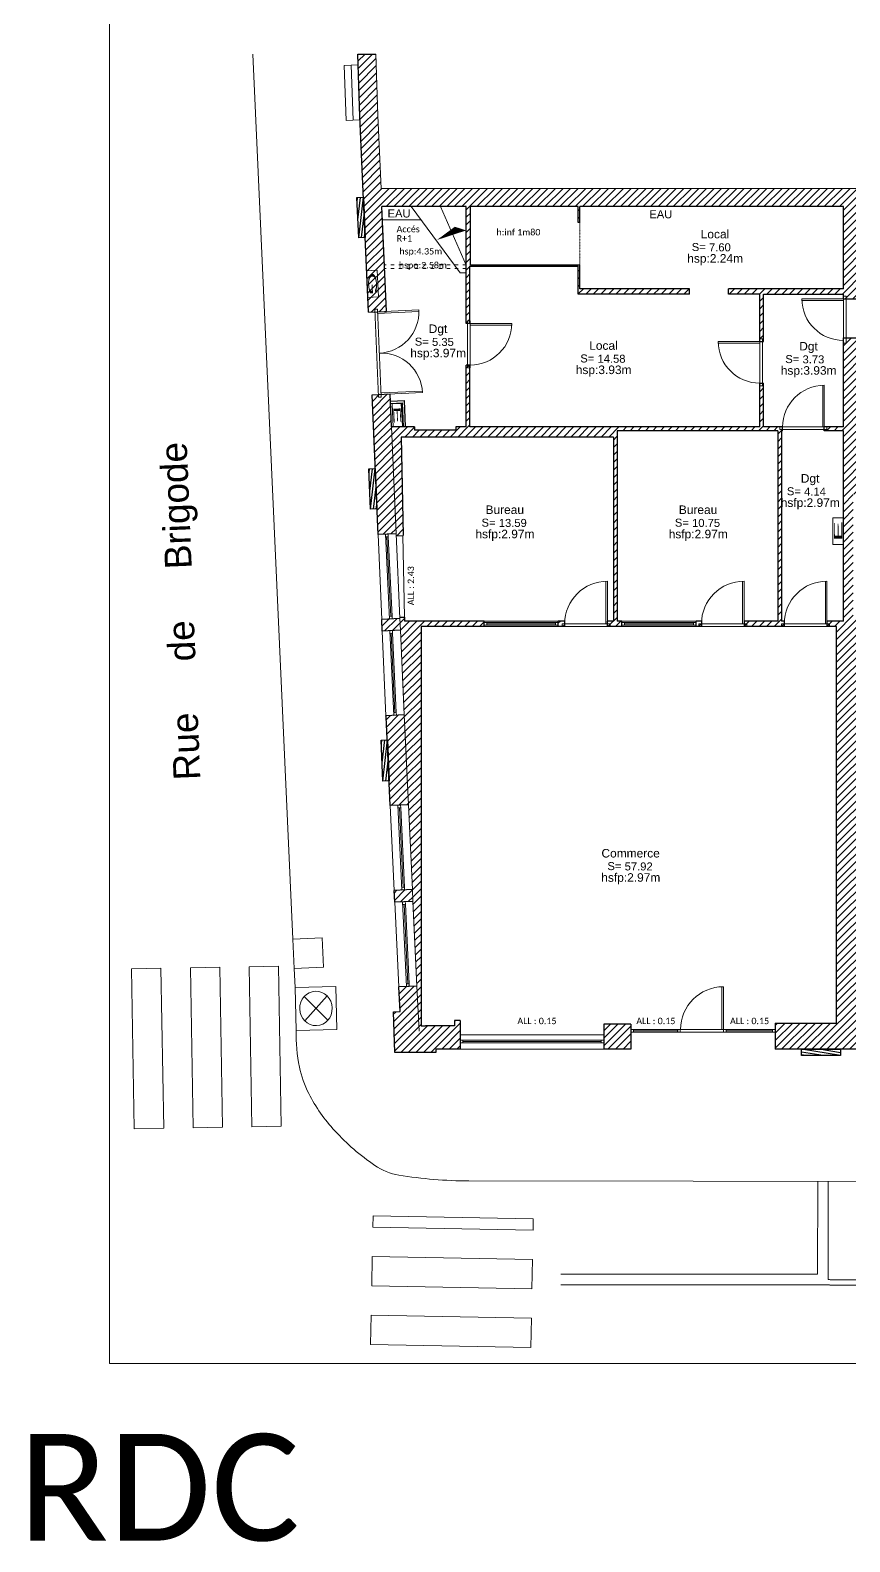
# Model space of a CAD drawing. Header units: millimetres. Extents: x -14819 to 43195, y -10328 to 20814.
# Drawn here: x -77 to 1458, y -328 to 2504 of the extents above; entities that cross this region are included whole.
import ezdxf
from ezdxf.enums import TextEntityAlignment as Align

# ---------------------------------------------------------------- set-up
doc = ezdxf.new("R2010")
doc.units = ezdxf.units.MM
for name, pattern in [('ACAD_ISO03W100', [30, 12, -18]), ('Chemin', [0.5, 0.3, -0.2]), ('Cotation', [0.2, 0.1, -0.1]), ('Feeder', [3, 1, -0.5, 1, -0.5])]:
    doc.linetypes.add(name, pattern=pattern)
doc.layers.add('10 - Hachures', color=7, linetype='Continuous', lineweight=18, true_color=0x646464)
for name, color, linetype, lineweight in [('_cadre100', 7, 'Continuous', 15), ('_Texte', 7, 'Continuous', 15), ('BO_bordure', 7, 'Continuous', 13), ('Escalier', 8, 'Continuous', 18), ('Etiq_Affectation', 7, 'Continuous', 0), ('Etiq_Num_appart', 7, 'Continuous', 0), ('Etiq_Surface', 7, 'Continuous', 0), ('Etiq_Typologie', 7, 'Continuous', 0), ('Etiquette', 7, 'Continuous', 13), ('hauteur inf1.8m', 11, 'Continuous', 0), ('MA_assainissement', 30, 'Continuous', 13), ('ME_electricite', 1, 'Continuous', 13), ('Menuiserie', 250, 'Continuous', 9), ('Menuiserie_cps', 7, 'Continuous', 15), ('MG_gaz', 40, 'Continuous', 13), ('MR_topo', 7, 'Continuous', 5), ('MSH_signalisation-horizontale', 7, 'Continuous', 9), ('Mur_coupe', 7, 'Continuous', 25), ('Mur_projeté', 8, 'ACAD_ISO03W100', 18), ('Mur_vu', 8, 'Continuous', 18), ('MV_voirie', 7, 'Continuous', 13), ('MW_eau', 5, 'Continuous', 13)]:
    doc.layers.add(name, color=color, linetype=linetype, lineweight=lineweight)
for name, color, linetype, lineweight, plot in [('_mur_fantome', 2, 'Continuous', 0, False), ('Etiq_Adresse', 7, 'Continuous', 0, False), ('Etiq_Mesure_ou_non', 7, 'Continuous', 0, False), ('Menuiserie_seuil', 8, 'Continuous', 9, False)]:
    doc.layers.add(name, color=color, linetype=linetype, lineweight=lineweight, plot=plot)
doc.styles.add('Arial 1.0', font='arial.ttf', dxfattribs={"width": 0.99, "height": 0.2})
doc.styles.add('Legend', font='calibri.ttf')
doc.styles.add('NUV', font='arial.ttf')
doc.styles.get("Standard").update_dxf_attribs({"font": 'arial.ttf'})
doc.styles.add('Stylbloc-bdu', font='sanss___.ttf')
pattern_1 = [(45, (-30368.971, -7925.721), (-7.0710678, 7.0710678), [])]

# ---------------------------------------------------------------- blocks, each defined once
blk = doc.blocks.new('Hv8')
for p, q in [((-0.5, 0.398), (-0.398, 0.5)), ((-0.5, -0.051), (0.051, 0.5)), ((-0.5, -0.5), (0.5, 0.5)), ((-0.051, -0.5), (0.5, 0.051)), ((0.398, -0.5), (0.5, -0.398))]:
    blk.add_line(p, q)
blk.add_lwpolyline([(-0.5, -0.5), (0.5, -0.5), (0.5, 0.5), (-0.5, 0.5)], close=True)
blk = doc.blocks.new('Ha9')
blk.add_lwpolyline([(-0.5, 0.5), (-0.5, -0.5), (0.5, -0.5), (0.5, 0.5)], close=True)
at = {"flags": 128}
for points in [[(-0.283, 0.283), (0.283, -0.283)], [(0.283, 0.283), (-0.283, -0.283)]]:
    blk.add_lwpolyline(points, dxfattribs=at)
blk.add_circle((0, 0), 0.4)
blk = doc.blocks.new('Ha5')
blk.add_lwpolyline([(-0.5, -0.5), (0.5, -0.5), (0.5, 0.5), (-0.5, 0.5)], close=True)
blk = doc.blocks.new('Fenetre_97')
blk.add_lwpolyline([(0.05, 0.05), (0.05, 0), (0, 0), (0, 0.05), (0.97, 0.05), (0.97, 0), (0.92, 0), (0.92, 0.05), (0.92, 0.025), (0.05, 0.025), (0.05, 0), (0.92, 0)])
blk = doc.blocks.new('Fenetre_92')
blk.add_lwpolyline([(0.05, 0.05), (0.05, 0), (0, 0), (0, 0.05), (0.92, 0.05), (0.92, 0), (0.87, 0), (0.87, 0.05), (0.87, 0.025), (0.05, 0.025), (0.05, 0), (0.87, 0)])
blk = doc.blocks.new('Porte_Simple_Droite_80')
at = {"layer": 'Menuiserie_cps', "color": 1, "lineweight": 9}
for points in [[(0, 0), (0, 0.8)], [(0.03, 0.8), (0.03, 0), (0, 0)]]:
    blk.add_lwpolyline(points, dxfattribs=at)
at = {"layer": 'Menuiserie_cps', "lineweight": 9}
blk.add_arc((0, 0), 0.8, 0, 90, dxfattribs=at)
at = {"layer": 'Menuiserie_seuil'}
blk.add_lwpolyline([(-0.05, 0), (0.85, 0), (0.85, -0.05), (-0.05, -0.05)], close=True, dxfattribs=at)
blk = doc.blocks.new('Fenetre_139')
blk.add_lwpolyline([(0.05, 0.05), (0.05, 0), (0, 0), (0, 0.05), (1.39, 0.05), (1.39, 0), (1.34, 0), (1.34, 0.05), (1.34, 0.025), (0.05, 0.025), (0.05, 0), (1.34, 0)])
blk = doc.blocks.new('Fenetre_269')
blk.add_lwpolyline([(0.05, 0.05), (0.05, 0), (0, 0), (0, 0.05), (2.69, 0.05), (2.69, 0), (2.64, 0), (2.64, 0.05), (2.64, 0.025), (0.05, 0.025), (0.05, 0), (2.64, 0)])
blk = doc.blocks.new('Etiquette_Copro')
at = {"layer": 'Etiq_Adresse'}
blk.add_attdef('ADRESSE', text='', height=0.16, rotation=0.0292, dxfattribs=at).set_placement((0.047, -0.725), align=Align.CENTER)
at = {"layer": 'Etiq_Affectation'}
blk.add_attdef('AFFECTATION', text='', height=0.16, rotation=0.0292, dxfattribs=at).set_placement((0.044, -0.07), align=Align.CENTER)
at = {"layer": 'Etiq_Mesure_ou_non'}
blk.add_attdef('MESURE', text='', height=0.16, rotation=0.0292, dxfattribs=at).set_placement((0.043, 0.616), align=Align.CENTER)
at = {"layer": 'Etiq_Num_appart'}
blk.add_attdef('NUMERO_APPARTEMENT', text='', height=0.16, rotation=0.0292, dxfattribs=at).set_placement((0.047, -0.525), align=Align.CENTER)
at = {"layer": 'Etiq_Surface'}
blk.add_text('S=', height=0.15, rotation=0.0292, dxfattribs=at).set_placement((-0.391, -0.307))
blk.add_attdef('SURFACE', text='', height=0.15, rotation=0.0292, dxfattribs=at).set_placement((-0.068, -0.358), align=Align.BOTTOM_LEFT)
at = {"layer": 'Etiq_Typologie'}
blk.add_attdef('TYPOLOGIE', text='', height=0.16, rotation=0.0292, dxfattribs=at).set_placement((0.047, -0.925), align=Align.CENTER)
blk = doc.blocks.new('He4')
blk.add_lwpolyline([(-0.5, -0.5), (0.5, -0.5), (0.5, 0.5), (-0.5, 0.5)], close=True)
at = {"style": 'Stylbloc-bdu'}
blk.add_text('E', height=0.8, dxfattribs=at).set_placement((0, 0), align=Align.MIDDLE_CENTER)
blk = doc.blocks.new('Porte_Simple_Droite_78')
at = {"layer": 'Menuiserie_cps', "color": 1, "lineweight": 9}
for points in [[(0, 0), (0, 0.78)], [(0.03, 0.78), (0.03, 0), (0, 0)]]:
    blk.add_lwpolyline(points, dxfattribs=at)
at = {"layer": 'Menuiserie_cps', "lineweight": 9}
blk.add_arc((0, 0), 0.78, 0, 90, dxfattribs=at)
at = {"layer": 'Menuiserie_seuil'}
blk.add_lwpolyline([(-0.05, 0), (0.83, 0), (0.83, -0.05), (-0.05, -0.05)], close=True, dxfattribs=at)
blk = doc.blocks.new('Fenetre_159')
blk.add_lwpolyline([(0.05, 0.05), (0.05, 0), (0, 0), (0, 0.05), (1.59, 0.05), (1.59, 0), (1.54, 0), (1.54, 0.05), (1.54, 0.025), (0.05, 0.025), (0.05, 0), (1.54, 0)])
blk = doc.blocks.new('Porte_Double_155')
at = {"layer": 'Menuiserie_cps', "color": 1, "lineweight": 9}
for points in [[(0, 0), (0, 0.775), (0.03, 0.775), (0.03, 0)], [(1.55, 0), (1.55, 0.775), (1.52, 0.775), (1.52, 0)]]:
    blk.add_lwpolyline(points, close=True, dxfattribs=at)
at = {"layer": 'Menuiserie_cps', "lineweight": 9}
for centre, start, end in [((0, 0), 0, 90), ((1.55, 0), 90, 180)]:
    blk.add_arc(centre, 0.775, start, end, dxfattribs=at)
at = {"layer": 'Menuiserie_seuil'}
blk.add_lwpolyline([(-0.05, 0), (1.6, 0), (1.6, -0.05), (-0.05, -0.05)], close=True, dxfattribs=at)
blk = doc.blocks.new('Hg4')
blk.add_lwpolyline([(-0.5, -0.5), (0.5, -0.5), (0.5, 0.5), (-0.5, 0.5)], close=True)
at = {"style": 'Stylbloc-bdu'}
blk.add_text('G', height=0.8, dxfattribs=at).set_placement((0, 0), align=Align.MIDDLE_CENTER)

msp = doc.modelspace()

# ---------------------------------------------------------------- hatches: boundary and pattern name
at = {"layer": '10 - Hachures'}
h = msp.add_hatch(dxfattribs=at)
h.set_pattern_fill('_USER', color=256, scale=10, angle=45, pattern_type=0)
h.set_pattern_definition(pattern_1)
h.paths.add_polyline_path([(1483.09, 2173.52), (1678.44, 2173.52), (1678.44, 2001.52), (1705.44, 2001.52), (1705.44, 2173.52), (2681.44, 2173.52), (2681.44, 1547.52), (2705.44, 1547.52), (2705.44, 1622.52), (2735.46, 1622.52), (2735.46, 1642.52), (2705.44, 1642.52), (2705.44, 2173.52), (2903.46, 2173.52), (2903.46, 2162.52), (2953.46, 2162.52), (2953.46, 2173.52), (2967.44, 2173.52), (2967.44, 1834.52), (2978.44, 1834.52), (2978.44, 2173.52), (3230.44, 2173.52), (3230.44, 1642.52), (2978.44, 1642.52), (2978.44, 1751.52), (2967.44, 1751.52), (2967.44, 1642.52), (2868.46, 1642.52), (2868.46, 1622.52), (3230.44, 1622.52), (3230.44, 1095.63), (3250.44, 1095.58), (3250.44, 1149.58), (3556.46, 1149.58), (3556.46, 714.58), (3667.46, 714.58), (3667.46, 628.48), (3543.96, 628.48), (3543.96, 594.66), (4129.83, 595.21), (4129.83, 628.48), (3687.46, 628.48), (3687.46, 734.58), (3576.46, 734.58), (3576.46, 1169.58), (3250.44, 1169.6), (3250.44, 2173.52), (3250.44, 2207.52), (580.31, 2207.52), (574.3, 2343.59), (570.47, 2458.98), (536.46, 2458.98), (540.32, 2342.28), (556.52, 1975.52), (590.48, 1977.02), (581.81, 2173.52), (739.44, 2173.52), (739.44, 2061.52), (949.44, 2061.52), (949.44, 2009.52), (1157.44, 2009.52), (1157.44, 2019.52), (952.44, 2019.52), (952.44, 2064.52), (747.44, 2064.52), (747.44, 2173.52), (949.44, 2173.52), (949.44, 2143.52), (952.44, 2143.52), (952.44, 2173.52), (1446.09, 2173.52), (1446.09, 2019.52), (1230.44, 2019.52), (1230.44, 2009.52), (1289.44, 2009.52), (1289.44, 1920.52), (1296.44, 1920.52), (1296.44, 2009.52), (1446.09, 2009.52), (1446.09, 2000.52), (1483.09, 2000.52)])
h = msp.add_hatch(dxfattribs=at)
h.set_pattern_fill('_USER', color=256, scale=10, angle=45, pattern_type=0)
h.set_pattern_definition(pattern_1)
h.paths.add_polyline_path([(746.44, 2061.52), (739.44, 2061.52), (739.44, 1954.52), (746.44, 1954.52)])
h = msp.add_hatch(dxfattribs=at)
h.set_pattern_fill('_USER', color=256, scale=10, angle=45, pattern_type=0)
h.set_pattern_definition(pattern_1)
h.paths.add_polyline_path([(1491.44, 1379.52), (2173.44, 1379.52), (2173.44, 1336.52), (2185.44, 1336.52), (2185.44, 1379.52), (2678.44, 1379.52), (2678.44, 1273.62), (2705.44, 1273.62), (2705.44, 1414.52), (2681.44, 1414.52), (2681.44, 1400.52), (1705.44, 1400.52), (1705.44, 1467.52), (1678.44, 1467.52), (1678.44, 1400.52), (1464.44, 1400.52), (1464.44, 1634.52), (1678.44, 1634.52), (1678.44, 1567.52), (1705.44, 1567.52), (1705.44, 1924.52), (1678.44, 1924.52), (1678.44, 1776.52), (1640.44, 1776.52), (1640.44, 1746.52), (1678.44, 1746.52), (1678.44, 1651.52), (1483.09, 1651.52), (1483.09, 1746.52), (1570.44, 1746.52), (1570.44, 1776.52), (1483.09, 1776.52), (1483.09, 1927.52), (1446.09, 1927.52), (1446.09, 1760.52), (1410.09, 1760.52), (1410.09, 1753.52), (1446.09, 1753.52), (1446.09, 1396.52), (1415.09, 1396.52), (1415.09, 1386.52), (1433.09, 1386.52), (1433.09, 643.52), (1318.09, 643.52), (1318.09, 594.52), (1360.99, 594.52), (1487.77, 594.52), (1553.44, 594.52), (1553.44, 632.52), (1491.44, 632.52), (1491.44, 1093.52), (1548.46, 1093.52), (1548.46, 1105.52), (1491.44, 1105.52)])
h = msp.add_hatch(dxfattribs=at)
h.set_pattern_fill('_USER', color=256, scale=10, angle=45, pattern_type=0)
h.set_pattern_definition(pattern_1)
h.paths.add_polyline_path([(746.44, 1876.52), (739.44, 1876.52), (739.44, 1760.52), (746.44, 1760.52)])
h = msp.add_hatch(dxfattribs=at)
h.set_pattern_fill('_USER', color=256, scale=10, angle=45, pattern_type=0)
h.set_pattern_definition(pattern_1)
h.paths.add_polyline_path([(642.99, 1754.52), (642.99, 1760.52), (599.99, 1760.52), (608.64, 1560.37), (608.8, 1556.67), (621.29, 1557.21), (618.09, 1741.52), (1015.09, 1741.52), (1015.09, 1396.52), (1004.09, 1396.52), (1004.09, 1386.52), (1031.09, 1386.52), (1031.09, 1396.52), (1022.09, 1396.52), (1022.09, 1753.52), (1323.09, 1753.52), (1323.09, 1396.52), (1260.09, 1396.52), (1260.09, 1386.52), (1335.09, 1386.52), (1335.09, 1396.52), (1330.09, 1396.52), (1330.09, 1753.52), (1332.09, 1753.52), (1332.09, 1760.52), (1296.44, 1760.52), (1296.44, 1842.52), (1289.44, 1842.52), (1289.44, 1760.52), (719.99, 1760.52), (719.99, 1754.52)])
h = msp.add_hatch(dxfattribs=at)
h.set_pattern_fill('_USER', color=256, scale=10, angle=45, pattern_type=0)
h.set_pattern_definition(pattern_1)
h.paths.add_polyline_path([(599.99, 1760.52), (597.31, 1822.43), (597.3, 1822.71), (563.34, 1820.96), (574.67, 1558.9), (608.64, 1560.37)])
h = msp.add_hatch(dxfattribs=at)
h.set_pattern_fill('_USER', color=256, scale=10, angle=45, pattern_type=0)
h.set_pattern_definition(pattern_1)
h.paths.add_polyline_path([(615.5, 1401.49), (581.53, 1400.02), (582.48, 1378.04), (616.45, 1379.51)])
h = msp.add_hatch(dxfattribs=at)
h.set_pattern_fill('_USER', color=256, scale=10, angle=45, pattern_type=0)
h.set_pattern_definition(pattern_1)
h.paths.add_polyline_path([(655.09, 1386.52), (773.09, 1386.52), (773.09, 1396.52), (624.09, 1396.52), (623.95, 1404.24), (615.4, 1403.87), (615.5, 1401.49), (616.45, 1379.51), (623.31, 1220.76), (631.29, 1052.39), (638.83, 893.54), (639.87, 871.57), (647.4, 712.84), (613.42, 711.44), (615.63, 664.91), (603.63, 664.55), (605.91, 588.38), (682.54, 588.38), (682.55, 594.52), (728.59, 594.52), (728.59, 648.52), (717.59, 648.52), (717.59, 638.52), (663.59, 638.52), (655.09, 638.52)])
h = msp.add_hatch(dxfattribs=at)
h.set_pattern_fill('_USER', color=256, scale=10, angle=45, pattern_type=0)
h.set_pattern_definition(pattern_1)
h.paths.add_polyline_path([(924.09, 1396.52), (912.09, 1396.52), (912.09, 1386.52), (924.09, 1386.52)], flags=17)
h = msp.add_hatch(dxfattribs=at)
h.set_pattern_fill('_USER', color=256, scale=10, angle=45, pattern_type=0)
h.set_pattern_definition(pattern_1)
h.paths.add_polyline_path([(1180.09, 1396.52), (1170.09, 1396.52), (1170.09, 1386.52), (1180.09, 1386.52)], flags=17)
h = msp.add_hatch(dxfattribs=at)
h.set_pattern_fill('_USER', color=256, scale=10, angle=45, pattern_type=0)
h.set_pattern_definition(pattern_1)
h.paths.add_polyline_path([(623.31, 1220.76), (589.34, 1219.29), (589.42, 1217.4), (597.32, 1050.99), (631.29, 1052.39)])
h = msp.add_hatch(dxfattribs=at)
h.set_pattern_fill('_USER', color=256, scale=10, angle=45, pattern_type=0)
h.set_pattern_definition(pattern_1)
h.paths.add_polyline_path([(638.83, 893.54), (604.85, 892.14), (605.9, 870.16), (639.87, 871.57)], flags=17)
h = msp.add_hatch(dxfattribs=at)
h.set_pattern_fill('_USER', color=256, scale=10, angle=45, pattern_type=0)
h.set_pattern_definition(pattern_1)
h.paths.add_polyline_path([(1048.09, 641.52), (997.09, 641.52), (997.09, 594.52), (1048.09, 594.52)])

# ---------------------------------------------------------------- linework, layer by layer
at = {"layer": '_cadre100', "flags": 128}
msp.add_lwpolyline([(71.5, 5.76), (4271.5, 5.76), (4271.5, 2975.76), (71.5, 2975.76)], close=True, dxfattribs=at)
at = {"layer": '_mur_fantome', "color": 2, "flags": 128}
msp.add_lwpolyline([(580.31, 2207.52), (574.3, 2343.59), (570.47, 2458.98)], dxfattribs=at)
at = {"layer": '_mur_fantome', "flags": 128}
for points in [[(3250.44, 2207.52), (580.31, 2207.52)], [(608.64, 1560.37), (599.99, 1760.52)], [(616.45, 1379.51), (615.5, 1401.49)], [(631.29, 1052.39), (623.31, 1220.76)], [(639.87, 871.57), (638.83, 893.54)], [(651.39, 628.52), (647.4, 712.84)]]:
    msp.add_lwpolyline(points, dxfattribs=at)
for points, elevation in [([(608.64, 1560.37), (615.5, 1401.49)], 11.13), ([(623.31, 1220.76), (616.45, 1379.51)], 11.13), ([(638.83, 893.54), (631.29, 1052.39)], -5.54), ([(639.87, 871.57), (647.4, 712.84)], -5.54)]:
    msp.add_lwpolyline(points, dxfattribs=dict(at, elevation=elevation))
at = {"layer": '_Texte', "flags": 128}
msp.add_lwpolyline([(1483.09, 1962.41, 0, 0, 0), (1453.09, 1962.41, 20, 0, 0), (1420.24, 1962.41, 0, 0, 0)], format="xyseb", dxfattribs=at)
at = {"layer": 'BO_bordure', "flags": 128}
for points in [[(414.96, 800.75), (339.9, 2458.98)], [(419.07, 710.11), (417.45, 745.8)]]:
    msp.add_lwpolyline(points, dxfattribs=at)
msp.add_lwpolyline([(4129.83, 342.64), (4106.48, 342.7), (744.8, 347.75, -0.0402847), (613.58, 358.54, -0.1099776), (568.36, 376.69, -0.0569679), (493.58, 441.55, -0.0662323), (444.74, 511.41, -0.0707264), (427.37, 561.03, -0.0539936), (421.35, 629.49)], format="xyb", dxfattribs=at)
at = {"layer": 'Escalier', "flags": 128}
for points in [[(728.44, 2049.52), (636.81, 2173.52)], [(739.44, 2063.52), (691.69, 2173.52)], [(739.44, 2049.52), (728.44, 2049.52)]]:
    msp.add_lwpolyline(points, dxfattribs=at)
msp.add_lwpolyline([(683.68, 2110.08, 0, 0, 0), (708.93, 2128.74, 20, 0, 0), (739.44, 2128.74, 0, 0, 0)], format="xyseb", dxfattribs=at)
at = {"layer": 'hauteur inf1.8m', "linetype": 'Cotation', "ltscale": 4, "flags": 128}
msp.add_lwpolyline([(952.44, 2143.52), (952.44, 2064.52)], dxfattribs=at)
at = {"layer": 'MSH_signalisation-horizontale'}
for p, q in [((168.08, 746.28), (113.09, 745.36)), ((113.09, 745.36), (118.11, 445.4)), ((173.1, 446.32), (168.08, 746.28)), ((278.06, 748.12), (223.07, 747.2)), ((223.07, 747.2), (228.09, 447.24)), ((283.09, 448.17), (278.06, 748.12)), ((388.05, 749.96), (333.06, 749.04)), ((333.06, 749.04), (338.08, 449.09)), ((393.07, 450.01), (388.05, 749.96)), ((118.11, 445.4), (173.1, 446.32)), ((228.09, 447.24), (283.09, 448.17)), ((338.08, 449.09), (393.07, 450.01))]:
    msp.add_line(p, q, dxfattribs=at)
at = {"layer": 'MSH_signalisation-horizontale', "flags": 128}
for points in [[(1397.87, 346.77), (1397.6, 172.72), (916.67, 172.8)], [(1417.36, 346.74), (1417.08, 162.71)], [(1417.07, 152.71), (916.67, 152.8)]]:
    msp.add_lwpolyline(points, dxfattribs=at)
at = {"layer": 'MSH_signalisation-horizontale'}
for points in [[(864.67, 255.68), (865.06, 276.43), (565.11, 282), (564.73, 261.25)], [(862.63, 145.7), (863.65, 200.69), (563.7, 206.26), (562.68, 151.27)], [(860.59, 35.72), (861.61, 90.71), (561.66, 96.28), (560.64, 41.29)]]:
    msp.add_lwpolyline(points, close=True, dxfattribs=at)
at = {"layer": 'MSH_signalisation-horizontale', "linetype": 'Feeder', "flags": 128}
for points in [[(2916.04, 147.86), (1645.07, 150.84), (1417.07, 152.71)], [(2905.96, 157.88), (1645.12, 160.84), (1417.15, 162.71)]]:
    msp.add_lwpolyline(points, dxfattribs=at)
at = {"layer": 'Mur_coupe', "flags": 128}
for points in [[(556.52, 1975.52), (540.32, 2342.28), (536.46, 2458.98)], [(590.48, 1977.02), (581.81, 2173.52)], [(739.44, 2173.52), (581.81, 2173.52)], [(739.44, 1954.52), (739.44, 2173.52)], [(949.44, 2173.52), (747.44, 2173.52)], [(747.44, 2064.52), (747.44, 2173.52)], [(949.44, 2143.52), (949.44, 2173.52)], [(952.44, 2143.52), (952.44, 2173.52)], [(1446.09, 2173.52), (952.44, 2173.52)], [(952.44, 2143.52), (949.44, 2143.52)], [(746.44, 1954.52), (746.44, 2061.52)], [(949.44, 2009.52), (949.44, 2061.52)], [(952.44, 2019.52), (952.44, 2064.52)], [(1157.44, 2009.52), (1157.44, 2019.52)], [(1230.44, 2009.52), (1230.44, 2019.52)], [(1289.44, 1920.52), (1289.44, 2009.52)], [(1296.44, 1920.52), (1296.44, 2009.52)], [(1296.44, 2009.52), (1446.09, 2009.52)], [(1446.09, 2000.52), (1446.09, 2009.52)], [(1446.09, 1760.52), (1446.09, 1927.52)], [(739.44, 1760.52), (739.44, 1876.52)], [(746.44, 1760.52), (746.44, 1876.52)], [(1289.44, 1760.52), (1289.44, 1842.52)], [(1296.44, 1760.52), (1296.44, 1842.52)], [(563.34, 1820.96), (597.3, 1822.71)], [(574.67, 1558.9), (563.34, 1820.96)], [(599.99, 1760.52), (597.31, 1822.43), (597.3, 1822.71)], [(597.9, 1808.72), (623.87, 1810.05)], [(598.11, 1804.73), (620.05, 1805.85)], [(619.88, 1809.85), (619.87, 1809.88)], [(622.01, 1760.52), (620.05, 1805.85)], [(626.01, 1760.52), (623.87, 1810.05)], [(624.04, 1806.06), (624.08, 1806.06)], [(642.99, 1760.52), (600.05, 1760.52)], [(642.99, 1760.52), (642.99, 1754.52)], [(719.99, 1760.52), (719.99, 1754.52)], [(739.44, 1760.52), (719.99, 1760.52)], [(1332.09, 1753.52), (1332.09, 1760.52)], [(1410.09, 1753.52), (1410.09, 1760.52)], [(1015.09, 1741.52), (618.09, 1741.52)], [(618.09, 1741.52), (621.29, 1557.21)], [(719.99, 1754.52), (642.99, 1754.52)], [(1015.09, 1741.52), (1015.09, 1396.52)], [(1022.09, 1753.52), (1022.09, 1396.52)], [(1323.09, 1753.52), (1323.09, 1396.52)], [(1330.09, 1753.52), (1330.09, 1396.52)], [(1446.09, 1396.52), (1446.09, 1753.52)], [(623.95, 1404.24), (624.09, 1396.52)], [(773.09, 1386.52), (773.09, 1396.52)], [(912.09, 1386.52), (912.09, 1396.52)], [(924.09, 1386.52), (924.09, 1396.52)], [(1004.09, 1386.52), (1004.09, 1396.52)], [(1031.09, 1386.52), (1031.09, 1396.52)], [(1170.09, 1386.52), (1170.09, 1396.52)], [(1180.09, 1396.52), (1180.09, 1386.52)], [(1260.09, 1396.52), (1260.09, 1386.52)], [(1335.09, 1396.52), (1335.09, 1386.52)], [(1415.09, 1396.52), (1415.09, 1386.52)], [(655.09, 1386.52), (655.09, 638.52)], [(1433.09, 643.52), (1433.09, 1386.52)], [(597.32, 1050.99), (589.42, 1217.4), (589.34, 1219.29)], [(728.59, 594.52), (682.55, 594.52), (682.54, 588.38), (605.91, 588.38), (603.63, 664.55), (615.63, 664.91), (613.42, 711.44)], [(1318.09, 643.52), (1433.09, 643.52)], [(1048.09, 594.52), (997.09, 594.52)], [(1553.44, 594.52), (1487.77, 594.52), (1360.99, 594.52), (1318.09, 594.52)]]:
    msp.add_lwpolyline(points, dxfattribs=at)
at = {"layer": 'Mur_coupe', "color": 2, "flags": 128}
msp.add_lwpolyline([(536.46, 2458.98), (570.47, 2458.98)], dxfattribs=at)
at = {"layer": 'Mur_coupe', "flags": 128}
for points, elevation in [([(1446.09, 2019.52), (1446.09, 2173.52)], -195), ([(746.44, 2061.52), (949.44, 2061.52)], -195), ([(747.44, 2064.52), (952.44, 2064.52)], -195), ([(1157.44, 2019.52), (952.44, 2019.52)], -195), ([(1446.09, 2019.52), (1230.44, 2019.52)], -195), ([(1157.44, 2009.52), (949.44, 2009.52)], -195), ([(1289.44, 2009.52), (1230.44, 2009.52)], -195), ([(1446.09, 2000.52), (1483.09, 2000.52)], -195), ([(556.52, 1975.52), (590.48, 1977.02)], 20.17), ([(746.44, 1954.52), (739.44, 1954.52)], -195), ([(1446.09, 1927.52), (1483.09, 1927.52)], -195), ([(1289.44, 1920.52), (1296.44, 1920.52)], -195), ([(746.44, 1876.52), (739.44, 1876.52)], -195), ([(1289.44, 1842.52), (1296.44, 1842.52)], -195), ([(1289.44, 1760.52), (746.44, 1760.52)], -195), ([(1332.09, 1760.52), (1296.44, 1760.52)], -195), ([(1446.09, 1760.52), (1410.09, 1760.52)], -195), ([(1323.09, 1753.52), (1022.09, 1753.52)], -195), ([(1332.09, 1753.52), (1330.09, 1753.52)], -195), ([(1446.09, 1753.52), (1410.09, 1753.52)], -195), ([(608.64, 1560.37), (574.67, 1558.9)], 16.7), ([(608.8, 1556.67), (621.29, 1557.21)], 16.7), ([(615.5, 1401.49), (581.53, 1400.02)], 16.7), ([(582.48, 1378.04), (581.53, 1400.02)], 11.13), ([(615.4, 1403.87), (623.95, 1404.24)], 16.7), ([(773.09, 1396.52), (624.09, 1396.52)], -195), ([(924.09, 1396.52), (912.09, 1396.52)], -195), ([(1015.09, 1396.52), (1004.09, 1396.52)], -195), ([(1031.09, 1396.52), (1022.09, 1396.52)], -195), ([(1180.09, 1396.52), (1170.09, 1396.52)], -195), ([(1323.09, 1396.52), (1260.09, 1396.52)], -195), ([(1335.09, 1396.52), (1330.09, 1396.52)], -195), ([(1446.09, 1396.52), (1415.09, 1396.52)], -195), ([(616.45, 1379.51), (582.48, 1378.04)], 16.7), ([(773.09, 1386.52), (655.09, 1386.52)], -195), ([(924.09, 1386.52), (912.09, 1386.52)], -195), ([(1031.09, 1386.52), (1004.09, 1386.52)], -195), ([(1180.09, 1386.52), (1170.09, 1386.52)], -195), ([(1335.09, 1386.52), (1260.09, 1386.52)], -195), ([(1433.09, 1386.52), (1415.09, 1386.52)], -195), ([(623.31, 1220.76), (589.34, 1219.29)], 16.7), ([(631.29, 1052.39), (597.32, 1050.99)], -11.08), ([(638.83, 893.54), (604.85, 892.14)], -11.08), ([(605.9, 870.16), (604.85, 892.14)], -5.54), ([(639.87, 871.57), (605.9, 870.16)], -11.08), ([(647.4, 712.84), (613.42, 711.44)], -11.08), ([(655.09, 638.52), (663.59, 638.52)], -195), ([(728.59, 648.52), (717.59, 648.52), (717.59, 638.52), (663.59, 638.52)], -195), ([(728.59, 648.52), (728.59, 594.52)], -195), ([(997.09, 641.52), (997.09, 594.52)], -195), ([(1048.09, 641.52), (997.09, 641.52)], -195), ([(1048.09, 641.52), (1048.09, 594.52)], -195), ([(1318.09, 643.52), (1318.09, 594.52)], -195)]:
    msp.add_lwpolyline(points, dxfattribs=dict(at, elevation=elevation))
at = {"layer": 'Mur_projeté', "ltscale": 0.5, "flags": 128}
for points in [[(739.44, 2064.52), (586.62, 2064.52)], [(739.44, 2057.52), (586.93, 2057.52)]]:
    msp.add_lwpolyline(points, dxfattribs=at)
at = {"layer": 'Mur_vu', "flags": 128}
for points in [[(655.28, 2148.52), (582.91, 2148.52)], [(728.59, 594.52), (997.09, 594.52)]]:
    msp.add_lwpolyline(points, dxfattribs=at)
for points, elevation in [([(581.53, 1400.02), (574.67, 1558.9)], 11.13), ([(621.24, 1557.21), (623.9, 1404.24)], 16.7), ([(773.09, 1396.52), (912.09, 1396.52)], -195), ([(1170.09, 1396.52), (1031.09, 1396.52)], -195), ([(589.34, 1219.29), (582.48, 1378.04)], 11.13), ([(773.09, 1386.52), (912.09, 1386.52)], -195), ([(1031.09, 1386.52), (1170.09, 1386.52)], -195), ([(604.85, 892.14), (597.32, 1050.99)], -5.54), ([(613.42, 711.44), (605.9, 870.16)], -5.54), ([(997.09, 621.52), (728.59, 621.52)], -195)]:
    msp.add_lwpolyline(points, dxfattribs=dict(at, elevation=elevation))
at = {"layer": 'MV_voirie'}
msp.add_line((528.24, 2335.55, 2314.3), (524.39, 2438.4, 2314.67), dxfattribs=at)
msp.add_polyline3d([(514.74, 2335.05, 2277.73), (510.89, 2437.9, 2278.85), (537.32, 2438.85, 0), (540.6, 2336.05, 0)], close=True, dxfattribs=at)

# ---------------------------------------------------------------- block references
at = {"layer": 'Etiquette'}
ref = msp.add_blockref('Etiquette_Copro', (1201.05, 2120.89), dxfattribs=dict(at, xscale=100, yscale=100, zscale=100))
ref.add_attrib('AFFECTATION', 'Local', dxfattribs={"layer": 'Etiq_Affectation', "height": 16, "rotation": 0.02922}).set_placement((1205.42, 2113.85), align=Align.CENTER)
ref.add_attrib('SURFACE', '7.60', dxfattribs={"layer": 'Etiq_Surface', "height": 15, "rotation": 0.02922}).set_placement((1194.22, 2085.1), align=Align.BOTTOM_LEFT)
ref.add_attrib('NUMERO_APPARTEMENT', 'hsp:2.24m', dxfattribs={"layer": 'Etiq_Num_appart', "height": 16, "rotation": 0.02922}).set_placement((1205.71, 2068.38), align=Align.CENTER)
ref = msp.add_blockref('Etiquette_Copro', (682.42, 1943.59), dxfattribs=dict(at, xscale=100, yscale=100, zscale=100))
ref.add_attrib('AFFECTATION', 'Dgt', dxfattribs={"layer": 'Etiq_Affectation', "height": 16, "rotation": 0.02922}).set_placement((686.79, 1936.54), align=Align.CENTER)
ref.add_attrib('SURFACE', '5.35', dxfattribs={"layer": 'Etiq_Surface', "height": 15, "rotation": 0.02922}).set_placement((675.59, 1907.8), align=Align.BOTTOM_LEFT)
ref.add_attrib('NUMERO_APPARTEMENT', 'hsp:3.97m', dxfattribs={"layer": 'Etiq_Num_appart', "height": 16, "rotation": 0.02922}).set_placement((687.08, 1891.07), align=Align.CENTER)
ref = msp.add_blockref('Etiquette_Copro', (992.29, 1912.08), dxfattribs=dict(at, xscale=100, yscale=100, zscale=100))
ref.add_attrib('AFFECTATION', 'Local', dxfattribs={"layer": 'Etiq_Affectation', "height": 16, "rotation": 0.02922}).set_placement((996.65, 1905.04), align=Align.CENTER)
ref.add_attrib('SURFACE', '14.58', dxfattribs={"layer": 'Etiq_Surface', "height": 15, "rotation": 0.02922}).set_placement((985.46, 1876.29), align=Align.BOTTOM_LEFT)
ref.add_attrib('NUMERO_APPARTEMENT', 'hsp:3.93m', dxfattribs={"layer": 'Etiq_Num_appart', "height": 16, "rotation": 0.02922}).set_placement((996.95, 1859.57), align=Align.CENTER)
ref = msp.add_blockref('Etiquette_Copro', (1376.2, 1910.88), dxfattribs=dict(at, xscale=100, yscale=100, zscale=100))
ref.add_attrib('AFFECTATION', 'Dgt', dxfattribs={"layer": 'Etiq_Affectation', "height": 16, "rotation": 0.02922}).set_placement((1380.56, 1903.84), align=Align.CENTER)
ref.add_attrib('SURFACE', '3.73', dxfattribs={"layer": 'Etiq_Surface', "height": 15, "rotation": 0.02922}).set_placement((1369.37, 1875.09), align=Align.BOTTOM_LEFT)
ref.add_attrib('NUMERO_APPARTEMENT', 'hsp:3.93m', dxfattribs={"layer": 'Etiq_Num_appart', "height": 16, "rotation": 0.02922}).set_placement((1380.86, 1858.37), align=Align.CENTER)
ref = msp.add_blockref('Etiquette_Copro', (1379.16, 1663.21), dxfattribs=dict(at, xscale=100, yscale=100, zscale=100))
ref.add_attrib('AFFECTATION', 'Dgt', dxfattribs={"layer": 'Etiq_Affectation', "height": 16, "rotation": 0.02922}).set_placement((1383.52, 1656.17), align=Align.CENTER)
ref.add_attrib('SURFACE', '4.14', dxfattribs={"layer": 'Etiq_Surface', "height": 15, "rotation": 0.02922}).set_placement((1372.33, 1627.42), align=Align.BOTTOM_LEFT)
ref.add_attrib('NUMERO_APPARTEMENT', 'hsfp:2.97m', dxfattribs={"layer": 'Etiq_Num_appart', "height": 16, "rotation": 0.02922}).set_placement((1383.82, 1610.7), align=Align.CENTER)
ref = msp.add_blockref('Etiquette_Copro', (807.45, 1604.43), dxfattribs=dict(at, xscale=100, yscale=100, zscale=100))
ref.add_attrib('AFFECTATION', 'Bureau', dxfattribs={"layer": 'Etiq_Affectation', "height": 16, "rotation": 0.02922}).set_placement((811.81, 1597.39), align=Align.CENTER)
ref.add_attrib('SURFACE', '13.59', dxfattribs={"layer": 'Etiq_Surface', "height": 15, "rotation": 0.02922}).set_placement((800.61, 1568.64), align=Align.BOTTOM_LEFT)
ref.add_attrib('NUMERO_APPARTEMENT', 'hsfp:2.97m', dxfattribs={"layer": 'Etiq_Num_appart', "height": 16, "rotation": 0.02922}).set_placement((812.11, 1551.92), align=Align.CENTER)
ref = msp.add_blockref('Etiquette_Copro', (1169.39, 1604.43), dxfattribs=dict(at, xscale=100, yscale=100, zscale=100))
ref.add_attrib('AFFECTATION', 'Bureau', dxfattribs={"layer": 'Etiq_Affectation', "height": 16, "rotation": 0.02922}).set_placement((1173.75, 1597.39), align=Align.CENTER)
ref.add_attrib('SURFACE', '10.75', dxfattribs={"layer": 'Etiq_Surface', "height": 15, "rotation": 0.02922}).set_placement((1162.56, 1568.64), align=Align.BOTTOM_LEFT)
ref.add_attrib('NUMERO_APPARTEMENT', 'hsfp:2.97m', dxfattribs={"layer": 'Etiq_Num_appart', "height": 16, "rotation": 0.02922}).set_placement((1174.05, 1551.92), align=Align.CENTER)
ref = msp.add_blockref('Etiquette_Copro', (1043.13, 960.81), dxfattribs=dict(at, xscale=100, yscale=100, zscale=100))
ref.add_attrib('AFFECTATION', 'Commerce', dxfattribs={"layer": 'Etiq_Affectation', "height": 16, "rotation": 0.02922}).set_placement((1047.5, 953.77), align=Align.CENTER)
ref.add_attrib('SURFACE', '57.92', dxfattribs={"layer": 'Etiq_Surface', "height": 15, "rotation": 0.02922}).set_placement((1036.3, 925.02), align=Align.BOTTOM_LEFT)
ref.add_attrib('NUMERO_APPARTEMENT', 'hsfp:2.97m', dxfattribs={"layer": 'Etiq_Num_appart', "height": 16, "rotation": 0.02922}).set_placement((1047.79, 908.3), align=Align.CENTER)
at = {"layer": 'MA_assainissement', "zscale": 100}
for name, p, xscale, yscale, rotation in [('Ha5', (443.68, 774.52, -195), 55.00357991351238, 55.00357991351238, 182.5919003278337), ('Ha9', (458.27, 670.88, 2048.02), 76.14034837228674, -80.63684045445093, 181.6254176716813)]:
    msp.add_blockref(name, p, dxfattribs=dict(at, xscale=xscale, yscale=yscale, rotation=rotation))
at = {"layer": 'ME_electricite'}
for p, xscale, yscale, zscale, rotation in [((610.35, 1782.82), 43.03139278305623, 17.21255711322251, 43.03139278305623, 272.9385581490098), ((1436.06, 1565.51, -195), 49.99999999999994, 20, 49.99999999999994, 90.0545803460942)]:
    msp.add_blockref('He4', p, dxfattribs=dict(at, xscale=xscale, yscale=yscale, zscale=zscale, rotation=rotation))
at = {"layer": 'Menuiserie', "yscale": 100, "zscale": 100}
for name, p, xscale, rotation in [('Porte_Double_155', (573.5, 1976.27, 20.17), 100, 272.5286245308689), ('Porte_Simple_Droite_78', (1446.09, 2000.52), -100, 90), ('Porte_Simple_Droite_78', (746.98, 1954.52, -195), 100, 270), ('Porte_Simple_Droite_78', (1289.44, 1920.52), -100, 90), ('Fenetre_159', (601.01, 1400.87, 16.7), 100, 92.7156123504075), ('Fenetre_159', (608.82, 1220.14, 16.7), 100, 92.7156123504075), ('Fenetre_159', (624.34, 892.96, -11.08), 100, 92.7156123504075), ('Fenetre_159', (632.91, 712.26, -11.08), 100, 92.7156123504075)]:
    msp.add_blockref(name, p, dxfattribs=dict(at, xscale=xscale, rotation=rotation))
for name, p, xscale in [('Porte_Simple_Droite_78', (1410.09, 1760.52, -195), -100), ('Porte_Simple_Droite_80', (1004.09, 1391.52, -195), -100), ('Porte_Simple_Droite_80', (1260.09, 1391.52, -195), -100), ('Porte_Simple_Droite_80', (1415.09, 1391.52, -195), -100), ('Fenetre_139', (773.09, 1389.02, -195), 100), ('Fenetre_139', (1031.09, 1389.02, -195), 100), ('Porte_Simple_Droite_80', (1221.09, 631.52), -100), ('Fenetre_92', (1048.09, 626.52), 100), ('Fenetre_97', (1221.09, 626.52), 100), ('Fenetre_269', (728.59, 606.52), 100)]:
    msp.add_blockref(name, p, dxfattribs=dict(at, xscale=xscale))
at = {"layer": 'MG_gaz', "xscale": 49.99999999999995, "yscale": 20, "zscale": 49.99999999999995, "rotation": 272.5863833129043}
msp.add_blockref('Hg4', (564.2, 2028.58), dxfattribs=at)
at = {"layer": 'Mur_coupe', "yscale": -12, "zscale": 100}
for p, xscale, rotation in [((542.68, 2152.97, -195), 75.2987173623861, 92.52862536819458), ((564.91, 1644.42, -195), 75.6128296959232, 92.38705587020246), ((587.96, 1135.43, 2059.11), 77.11739477365677, 92.29759674317052), ((1404, 588.52), 73.17646307171898, 180.0000000000001)]:
    msp.add_blockref('Hv8', p, dxfattribs=dict(at, xscale=xscale, rotation=rotation))

# ---------------------------------------------------------------- texts
at = {"layer": '_cadre100', "style": 'Legend'}
msp.add_text('RDC', height=200, dxfattribs=at).set_placement((-99.09, -326.32))
at = {"layer": '_Texte', "linetype": 'Chemin', "ltscale": 0.1, "style": 'Legend'}
for s, p in [('Accés', (609.29, 2125.26)), ('R+1', (609.29, 2107.93)), ('hsp:4.35m', (614.47, 2083.68)), ('hspo:2.58m', (613.48, 2057.72))]:
    msp.add_text(s, height=12, dxfattribs=at).set_placement(p)
at = {"layer": 'hauteur inf1.8m', "linetype": 'Chemin', "ltscale": 0.1, "style": 'Legend'}
msp.add_text('h:inf 1m80', height=12, rotation=360, dxfattribs=at).set_placement((796.24, 2119.47))
at = {"layer": 'Menuiserie_cps', "linetype": 'Chemin', "ltscale": 0.1, "style": 'Legend'}
msp.add_text('ALL : 2.43', height=12, rotation=90, dxfattribs=at).set_placement((641.88, 1426.43))
for p in [(835.46, 641.45), (1058.12, 641.45), (1233.62, 641.45)]:
    msp.add_text('ALL : 0.15', height=12, dxfattribs=at).set_placement(p)
at = {"layer": 'MR_topo', "insert": (191.89, 1097.45, 2291.54), "char_height": 50, "attachment_point": 1, "rotation": 92.32235, "style": 'Arial 1.0'}
msp.add_mtext_dynamic_manual_height_columns('Rue     de     Brigode', width=1566.6005, gutter_width=19369.12, heights=[0], dxfattribs=at)
at = {"layer": 'MW_eau', "style": 'NUV'}
for p in [(592.34, 2153.01), (1082.44, 2151.51)]:
    msp.add_text('EAU', height=15, rotation=360, dxfattribs=at).set_placement(p)

doc.saveas('drawing.dxf')
